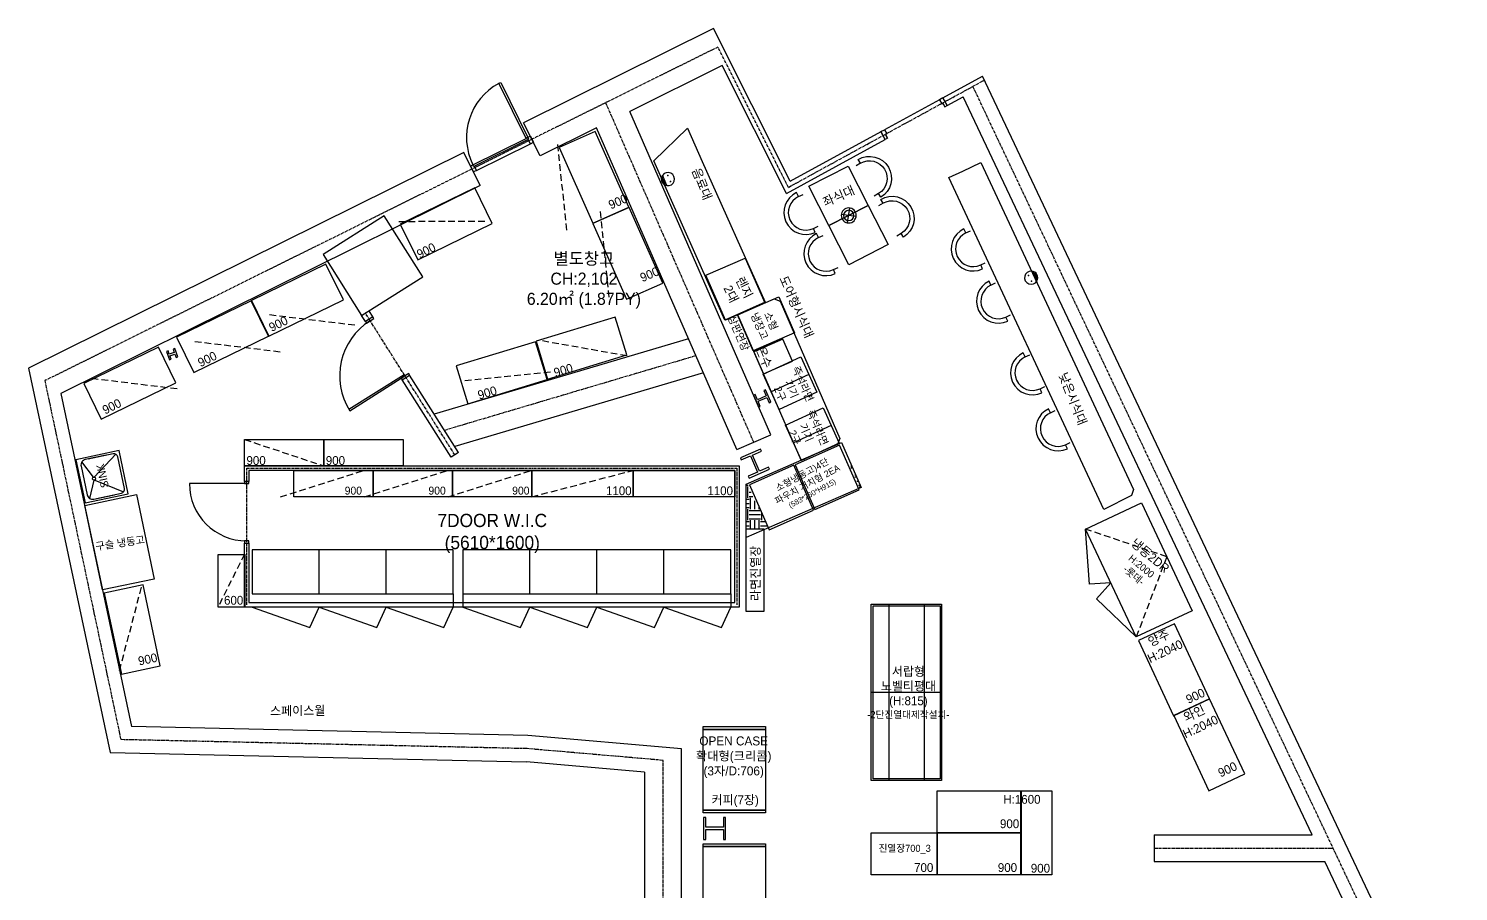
# Model space of a CAD drawing. Header units: millimetres. Extents: x -12197 to 16299, y 121 to 20016.
# Drawn here: x 82 to 16299, y 10231 to 20016 of the extents above; entities that cross this region are included whole.
import ezdxf

# ---------------------------------------------------------------- set-up
doc = ezdxf.new("R2010")
doc.units = ezdxf.units.MM
doc.set_wipeout_variables(frame=1)
doc.linetypes.add('CENTER', pattern=[50.8, 31.75, -6.35, 6.35, -6.35])
doc.linetypes.add('DASHED2', pattern=[0.375, 0.25, -0.125])
doc.layers.get('Defpoints').update_dxf_attribs({"color": 1})
for name, color, linetype in [('DOOR', 64, 'Continuous'), ('Interior - Lamp', 7, 'Continuous'), ('STL', 7, 'Continuous'), ('TEXT1', 3, 'Continuous'), ('TEXT2', 7, 'Continuous'), ('WALL 100 CENTERLINE', 202, 'CENTER'), ('WALL 300 CENTERLINE', 212, 'CENTER'), ('WALL 420 CENTERLINE', 222, 'CENTER'), ('WALL 50 CENTERLINE', 192, 'CENTER'), ('wall_100', 3, 'Continuous'), ('wall_300', 6, 'Continuous'), ('wall_420', 2, 'Continuous'), ('家', 40, 'Continuous'), ('경집기', 151, 'Continuous'), ('곤도라-경량렉', 130, 'Continuous'), ('노벨티', 150, 'Continuous'), ('문 960x2300', 7, 'Continuous'), ('바닥', 251, 'Continuous'), ('방화문 760x1800', 7, 'Continuous'), ('방화문 780x1800', 7, 'Continuous'), ('보 820x820', 170, 'Continuous'), ('빨강', 1, 'Continuous'), ('싱크', 130, 'Continuous'), ('일반문 700x1800', 170, 'Continuous'), ('좌식대', 30, 'Continuous'), ('중장비', 211, 'Continuous'), ('중장비도어', 221, 'Continuous'), ('카운터가구', 6, 'Continuous'), ('해치250', 250, 'Continuous')]:
    doc.layers.add(name, color=color, linetype=linetype)
doc.layers.get('바닥').off()
doc.styles.add('STYLE4', font='H2GTRE.TTF')

# ---------------------------------------------------------------- blocks, each defined once
blk = doc.blocks.new('*X4')
at = {"color": 0}
for p, q in [((3700, 8297), (3715, 8311)), ((3713, 8291), (3746, 8325)), ((3730, 8291), (3765, 8326)), ((3748, 8291), (3780, 8323)), ((3766, 8291), (3793, 8319)), ((3783, 8291), (3804, 8312)), ((3801, 8291), (3814, 8304)), ((3819, 8291), (3822, 8294))]:
    blk.add_line(p, q, dxfattribs=at)
blk = doc.blocks.new('220-2')
at = {"layer": '빨강'}
blk.add_line((-64, -35), (64, -35), dxfattribs=at)
at = {"layer": '빨강', "const_width": 9.75}
for points in [[(-42, -90, 1), (-32, -90, 1)], [(32, -90, 1), (42, -90, 1)]]:
    blk.add_lwpolyline(points, format="xyb", close=True, dxfattribs=at)
at = {"layer": '빨강'}
for start, end in [(32.0799, 147.9201), (147.9201, 32.0799)]:
    blk.add_arc((0, -75), 75, start, end, dxfattribs=at)
blk.add_blockref('*X4', (-3760, -8326), dxfattribs=at)
blk = doc.blocks.new('SINK-B')
at = {"layer": '싱크', "color": 210, "ltscale": 300}
for p, q in [((-20, 99), (-211, 190)), ((15, 98), (211, 190)), ((-20, 89), (-219, -202)), ((15, 90), (218, -205))]:
    blk.add_line(p, q, dxfattribs=at)
at = {"layer": '싱크', "ltscale": 400}
blk.add_lwpolyline([(250, 250), (-250, 250), (-250, -250), (250, -250)], close=True, dxfattribs=at)
at = {"layer": '싱크', "color": 210, "ltscale": 300}
for points in [[(229, -96), (229, 146, 0.414214), (167, 208), (-167, 208, 0.414214), (-229, 146), (-229, -96)], [(-229, 114), (-229, -177, 0.391942), (-182, -221), (182, -221, 0.391942), (229, -177), (229, 114)]]:
    blk.add_lwpolyline(points, format="xyb", dxfattribs=at)
blk.add_circle((-3, 94), 18.2, dxfattribs=at)
at = {"layer": '싱크', "color": 0, "linetype": 'Continuous', "insert": (145, -53), "char_height": 90, "width": 1800, "attachment_point": 9, "style": 'STYLE4'}
blk.add_mtext('{\\C7;SINK}', dxfattribs=at)
blk = doc.blocks.new('A$C647523A7')
at = {"layer": '家', "linetype": 'Continuous'}
for p, q in [((85, 3), (85, 167)), ((3, 85), (167, 85))]:
    blk.add_line(p, q, dxfattribs=at)
for radius in [85, 58.8]:
    blk.add_circle((85, 85), radius, dxfattribs=at)
blk = doc.blocks.new('DOOR_WIC 5610x1600x2000')
at = {"layer": '중장비', "linetype": 'ByBlock', "ltscale": 300}
for points in [[(2280, -500), (2280, -650)], [(2390, -500), (2390, -650)], [(5430, -500), (5430, -650)], [(0, -650), (656, -881), (760, -650)], [(760, -650), (1416, -881), (1520, -650)], [(1520, -650), (2176, -881), (2280, -650)], [(2390, -650), (3046, -881), (3150, -650)], [(3150, -650), (3806, -881), (3910, -650)], [(3910, -650), (4566, -881), (4670, -650)], [(4670, -650), (5326, -881), (5430, -650)]]:
    blk.add_lwpolyline(points, dxfattribs=at)
at = {"layer": '중장비도어', "linetype": 'Continuous', "ltscale": 300}
for p, q in [((760, -500), (760, 0)), ((1520, -500), (1520, 0)), ((3150, -500), (3150, 0)), ((3910, -500), (3910, 0)), ((4670, -500), (4670, 0))]:
    blk.add_line(p, q, dxfattribs=at)
for points in [[(2280, 0), (0, 0), (0, -500), (2280, -500)], [(5430, 0), (2390, 0), (2390, -500), (5430, -500)]]:
    blk.add_lwpolyline(points, close=True, dxfattribs=at)
blk = doc.blocks.new('DOO_WIC')
at = {"layer": 'Interior - Lamp'}
blk.add_blockref('DOOR_WIC 5610x1600x2000', (-2715, 441), dxfattribs=at)
blk = doc.blocks.new('서랍형노벨티평대 2000x800x815')
at = {"layer": '경집기', "lineweight": -3}
for points in [[(-976, 377), (984, 377), (984, -383), (-976, -383)], [(-996, 197), (1004, 197), (1004, -203), (-996, -203)]]:
    blk.add_lwpolyline(points, close=True, dxfattribs=at)
at = {"layer": '노벨티', "color": 150, "lineweight": -3, "ltscale": 300}
blk.add_line((3, -400), (3, 400), dxfattribs=at)
blk.add_lwpolyline([(-996, 401), (1004, 401), (1004, -399), (-996, -399)], close=True, dxfattribs=at)
blk = doc.blocks.new('진열장 900x350x1600')
at = {"layer": '곤도라-경량렉', "lineweight": -3, "ltscale": 400}
blk.add_lwpolyline([(475, 177), (475, -173), (-475, -173), (-475, 177)], close=True, dxfattribs=at)
blk = doc.blocks.new('진열장 900x450x1600')
at = {"layer": '곤도라-경량렉', "lineweight": -3, "ltscale": 400}
blk.add_lwpolyline([(475, 237.5), (475, -237.5), (-475, -237.5), (-475, 237.5)], close=True, dxfattribs=at)
blk = doc.blocks.new('낮은시식대')
at = {"layer": '카운터가구', "lineweight": -3}
blk.add_lwpolyline([(31, -2081), (-194, -2082), (-197, 2011), (-147, 2062), (203, 2074), (206, -2081), (31, -2081), (31, -2081)], dxfattribs=at)
blk = doc.blocks.new('의자')
at = {"layer": '좌식대'}
for p, q in [((64507, 42207), (64557, 42207)), ((64557, 42207), (64557, 42149)), ((64957, 42207), (64957, 42149)), ((64957, 42207), (65007, 42207))]:
    blk.add_line(p, q, dxfattribs=at)
for radius in [250, 200]:
    blk.add_arc((64757, 42207), radius, 359.9263, 179.9263, dxfattribs=at)
blk = doc.blocks.new('코지체어-A')
at = {"lineweight": -3, "rotation": 0.1126107580980998}
blk.add_blockref('의자', (-64676, -42336), dxfattribs=at)
blk = doc.blocks.new('좌식테이블 500x500x700')
at = {"layer": '좌식대'}
blk.add_lwpolyline([(-249, 250), (251, 250), (251, -250), (-249, -250), (-249, 250)], dxfattribs=at)
blk = doc.blocks.new('온수기 360x270x600')
at = {"layer": '경집기', "lineweight": -3}
blk.add_lwpolyline([(181, 134), (-179, 137), (-181, -133), (179, -136)], close=True, dxfattribs=at)
blk = doc.blocks.new('소형냉장고 510x445x600')
at = {"layer": '경집기', "lineweight": -3}
blk.add_lwpolyline([(257, 221), (253, -224), (-257, -220), (-253, 225), (257, 221)], dxfattribs=at)
blk = doc.blocks.new('즉석라면기기')
at = {"layer": '경집기', "lineweight": -3}
for points in [[(-233, 223), (237, 219), (233, -221), (-237, -217), (-233, 223)], [(235, -1), (-235, 3)]]:
    blk.add_lwpolyline(points, dxfattribs=at)
blk = doc.blocks.new('전자레인지 487x554x300')
at = {"layer": '경집기', "lineweight": -3}
blk.add_lwpolyline([(245, 275), (241, -279), (-246, -275), (-242, 279)], close=True, dxfattribs=at)
blk = doc.blocks.new('진열장 900x450x2040')
at = {"layer": '곤도라-경량렉', "lineweight": -3, "ltscale": 400}
blk.add_lwpolyline([(-470, 232), (-470, -218), (470, -218), (470, 232)], close=True, dxfattribs=at)
blk = doc.blocks.new('냉장7장 706x915x2000')
at = {"layer": '중장비', "linetype": 'ByBlock', "lineweight": -3, "ltscale": 300}
blk.add_lwpolyline([(-353, 457.5), (353, 457.5), (353, -457.5), (-353, -457.5)], close=True, dxfattribs=at)
blk = doc.blocks.new('진열장 900x300x1600')
at = {"layer": '곤도라-경량렉', "lineweight": -3, "ltscale": 400}
blk.add_lwpolyline([(-450, 150), (450, 150), (450, -150), (-450, -150), (-450, 150)], dxfattribs=at)
blk = doc.blocks.new('진열장 1100x300x1600')
at = {"layer": '곤도라-경량렉', "lineweight": -3, "ltscale": 400}
blk.add_lwpolyline([(575, 150), (575, -150), (-575, -150), (-575, 150), (575, 150)], dxfattribs=at)
blk = doc.blocks.new('구슬냉동고 600x978x1000')
at = {"layer": '경집기', "color": 161, "lineweight": -3}
blk.add_lwpolyline([(300, 489), (299, -489), (-301, -489), (-300, 489)], close=True, dxfattribs=at)
blk = doc.blocks.new('도어형시식대 500x1800x1100')
at = {"layer": '카운터가구', "lineweight": -3}
blk.add_lwpolyline([(-243, -887), (-229, 913), (221, 910), (271, 859), (258, -841), (207, -890)], close=True, dxfattribs=at)
blk = doc.blocks.new('*U72')
at = {"layer": '방화문 760x1800'}
for p, q in [((-669, -289), (-64, 10)), ((-41, -3), (-652, -306)), ((-628, -354), (-17, -51))]:
    blk.add_line(p, q, dxfattribs=at)
at = {"layer": '방화문 760x1800', "color": 3}
for p, q in [((-34, 0), (-44, 20)), ((-41, -3), (-34, 0)), ((-17, 34), (17, -34)), ((-17, -51), (-41, -3)), ((-17, -51), (17, -34)), ((-696, -303), (-662, -370)), ((-658, -310), (-669, -289)), ((-652, -306), (-658, -310)), ((-628, -354), (-652, -306)), ((-628, -354), (-662, -370))]:
    blk.add_line(p, q, dxfattribs=at)
at = {"layer": '방화문 760x1800', "color": 4}
blk.add_lwpolyline([(-374, 635), (-353, 645), (-44, 20), (-64, 10)], close=True, dxfattribs=at)
at = {"layer": '방화문 760x1800', "color": 3, "ltscale": 1000}
for points in [[(-17, 34), (-44, 20)], [(-669, -289), (-696, -303)]]:
    blk.add_lwpolyline(points, dxfattribs=at)
at = {"layer": '방화문 760x1800', "color": 1, "ltscale": 1000}
blk.add_arc((-43, 20), 698, 118.2771, 206.3435, dxfattribs=at)
blk = doc.blocks.new('*U70')
at = {"layer": '일반문 700x1800', "linetype": 'ByBlock', "ltscale": 300}
for p, q in [((25, 0), (-25, 0)), ((25, -25), (25, 0)), ((0, -25), (-650, -25)), ((-25, 0), (-25, -25)), ((-25, -25), (25, -25)), ((25, -675), (-25, -675)), ((-25, -675), (-25, -700)), ((-25, -700), (25, -700)), ((25, -700), (25, -675))]:
    blk.add_line(p, q, dxfattribs=at)
blk.add_arc((0, -25), 650, 180, 270, dxfattribs=at)
blk = doc.blocks.new('*U71')
at = {"layer": '방화문 780x1800', "ltscale": 400}
blk.add_line((20, 740), (20, 0), dxfattribs=at)
blk.add_lwpolyline([(40, 740), (40, 0), (20, 0)], dxfattribs=at)
for points in [[(20, 50), (0, 50), (0, -50), (20, -50)], [(780, 50), (760, 50), (760, -50), (780, -50)]]:
    blk.add_lwpolyline(points, close=True, dxfattribs=at)
at = {"layer": '방화문 780x1800', "color": 1}
blk.add_arc((20, 0), 740, 0, 90, dxfattribs=at)
blk = doc.blocks.new('진열장 750x475x1600')
at = {"layer": '곤도라-경량렉', "lineweight": -3, "ltscale": 400}
blk.add_lwpolyline([(375, 237.5), (375, -237.5), (-375, -237.5), (-375, 237.5)], close=True, dxfattribs=at)
blk = doc.blocks.new('진열장 600x300x1600')
at = {"layer": '곤도라-경량렉', "lineweight": -3, "ltscale": 400}
blk.add_lwpolyline([(297, 148), (297, -152), (-303, -152), (-303, 148), (297, 148)], dxfattribs=at)
blk = doc.blocks.new('문 960x2300')
at = {"layer": '문 960x2300', "color": 0}
blk.add_line((-63, 22), (-686, -319), dxfattribs=at)
at = {"layer": '문 960x2300', "color": 7, "linetype": 'ByBlock', "ltscale": 400}
for points in [[(-24, 44), (-63, 22), (-37, -26), (-24, -19), (-2, -58), (24, -44), (-24, 44)], [(-726, -340), (-686, -319), (-660, -367), (-673, -374), (-651, -413), (-678, -428), (-726, -340)]]:
    blk.add_lwpolyline(points, dxfattribs=at)
blk = doc.blocks.new('음료대 500x2164x1000')
at = {"layer": '카운터가구', "lineweight": -3}
blk.add_lwpolyline([(-249, -1003), (-251, 976), (249, 1162), (249, 748), (251, -1002)], close=True, dxfattribs=at)
blk = doc.blocks.new('*U147')
blk.add_lwpolyline([(-469, -100), (-469, 100), (471, 100), (471, -100), (-469, -100)])
blk = doc.blocks.new('소형냉동고4단파우치거치형 550x555x915')
at = {"layer": '경집기', "lineweight": -3}
blk.add_lwpolyline([(-277, 276), (-278, -274), (277, -276), (278, 274)], close=True, dxfattribs=at)
blk = doc.blocks.new('롯데2D냉동고-1340700')
at = {"layer": '중장비', "linetype": 'ByBlock', "ltscale": 300}
blk.add_lwpolyline([(76618, 41054), (77968, 41054), (77968, 40354), (76618, 40354)], close=True, dxfattribs=at)
at = {"layer": '중장비도어', "linetype": 'ByBlock', "ltscale": 300}
for points in [[(77292, 40354), (77200, 40129), (76618, 40354)], [(77292, 40354), (77384, 40129), (77968, 40354)]]:
    blk.add_lwpolyline(points, dxfattribs=at)
at = {"layer": '해치250', "linetype": 'DASHED2', "ltscale": 300}
for q in [(76618, 40354), (77968, 40354)]:
    blk.add_line((77292, 41054), q, dxfattribs=at)
blk = doc.blocks.new('냉동2도어 705x1350x400')
at = {"rotation": 270.1565555092837}
blk.add_blockref('롯데2D냉동고-1340700', (-40916, 77181), dxfattribs=at)

msp = doc.modelspace()

# ---------------------------------------------------------------- hatches: boundary and pattern name
at = {"layer": '해치250', "lineweight": -3}
h = msp.add_hatch(dxfattribs=at)
h.set_pattern_fill('EARTH', color=256, scale=20)
h.set_pattern_definition([(0, (152908.73, -1418.91), (127, 127), [127, -127]), (0, (152908.73, -1371.29), (127, 127), [127, -127]), (0, (152908.73, -1323.66), (127, 127), [127, -127]), (90, (152924.6, -1307.79), (-127, 127), [127, -127]), (90, (152972.23, -1307.79), (-127, 127), [127, -127]), (90, (153019.85, -1307.79), (-127, 127), [127, -127])])
h.paths.add_polyline_path([(8353.9, 14623.4), (8338.8, 14616.8), (8234.9, 14855.1), (8220.6, 14848.9), (8220.6, 14345.9), (8420.6, 14345.9), (8420.6, 14330.6), (8471.8, 14352.9)])
h.paths.add_polyline_path([(9407.7, 15082.7), (9392.6, 15076.1), (9510.4, 14805.7), (9525.5, 14812.3)])

# ---------------------------------------------------------------- linework, layer by layer
at = {"layer": 'DOOR', "color": 7, "linetype": 'ByBlock', "ltscale": 400}
for points in [[(10459.5, 19155.8), (10474, 19129.5)], [(9824.8, 18774.3), (9810.4, 18800.6)]]:
    msp.add_lwpolyline(points, dxfattribs=at)
at = {"layer": 'STL', "color": 2}
for points in [[(1754, 16286.2), (1772.8, 16292.9), (1739.1, 16387.1), (1720.3, 16380.3), (1733.8, 16342.7), (1677.3, 16322.4), (1663.8, 16360.1), (1645, 16353.4), (1678.7, 16259.2), (1697.5, 16266), (1684, 16303.6), (1740.5, 16323.8)], [(8321.5, 15867), (8303.2, 15859), (8363.1, 15721.5), (8381.4, 15729.5), (8355.5, 15789.1), (8456.3, 15833.1), (8482.3, 15773.5), (8500.6, 15781.5), (8440.7, 15919), (8422.3, 15911), (8448.3, 15851.4), (8347.5, 15807.4)], [(8394.3, 15224.6), (8384.3, 15247.5), (8155.1, 15147.6), (8165.1, 15124.7), (8268.2, 15169.6), (8348.2, 14986.3), (8245, 14941.3), (8255, 14918.4), (8484.2, 15018.3), (8474.2, 15041.2), (8371.1, 14996.3), (8291.2, 15179.6)], [(7762.4, 11070.3), (7737.4, 11070.3), (7737.4, 10820.3), (7762.4, 10820.3), (7762.4, 10932.8), (7962.4, 10932.8), (7962.4, 10820.3), (7987.4, 10820.3), (7987.4, 11070.3), (7962.4, 11070.3), (7962.4, 10957.8), (7762.4, 10957.8)]]:
    msp.add_lwpolyline(points, close=True, dxfattribs=at)
at = {"layer": 'WALL 100 CENTERLINE'}
for p, q in [((8699.6, 18215.6), (7899.6, 19806.1)), ((10476, 19187.6), (10924.3, 19432.9)), ((8699.6, 18215.6), (10476, 19187.6)), ((3955.5, 16703), (3901.1, 16789.1)), ((4915.5, 15182.6), (3955.5, 16703))]:
    msp.add_line(p, q, dxfattribs=at)
at = {"layer": 'WALL 300 CENTERLINE'}
for p, q in [((16149.5, 8032.4), (10792.4, 19360.8)), ((265.3, 16022.3), (1127.5, 11952.4)), ((5735.4, 11849.9), (1127.5, 11952.4)), ((7277.5, 11717.1), (5735.4, 11849.9)), ((12849.5, 10720.9), (14878.1, 10720.9))]:
    msp.add_line(p, q, dxfattribs=at)
at = {"layer": 'WALL 420 CENTERLINE'}
for p, q in [((7899.6, 19806.1), (5789.9, 18760.5)), ((8306.5, 15325.9), (6628.2, 19176)), ((5789.9, 18760.5), (265.3, 16022.3)), ((7650.7, 16304.8), (4799.7, 15459.6)), ((7277.5, 2103.9), (7277.5, 11717.1))]:
    msp.add_line(p, q, dxfattribs=at)
at = {"layer": 'WALL 50 CENTERLINE'}
for p, q in [((2555.6, 13480.9), (2555.6, 15030.9)), ((2555.6, 15030.9), (8115.9, 15030.9)), ((8115.9, 15030.9), (8115.6, 13480.9))]:
    msp.add_line(p, q, dxfattribs=at)
at = {"layer": 'wall_100'}
for p, q in [((8721, 18284.3), (7850, 20015.9)), ((8678.2, 18146.8), (7949.1, 19596.3)), ((10452.3, 19231.6), (10902.8, 19478.2)), ((10452.3, 19231.6), (10499.7, 19143.6)), ((10499.7, 19143.6), (10682, 19243.3)), ((8721, 18284.3), (9750.5, 18847.6)), ((8678.2, 18146.8), (9798.5, 18759.9)), ((3902.5, 16693.2), (3858.9, 16762.4)), ((3987, 16746.6), (3943.3, 16815.8)), ((3914.1, 16674.9), (3913.2, 16676.3)), ((4957.8, 15209.2), (4403.4, 16087)), ((4873.2, 15155.9), (4319, 16033.7)), ((4957.8, 15209.2), (4873.2, 15155.9))]:
    msp.add_line(p, q, dxfattribs=at)
at = {"layer": 'wall_300', "ltscale": 2}
for p, q in [((16299.5, 8066.1), (10902.8, 19478.2)), ((14641.3, 10870.9), (10682, 19243.3)), ((449, 15878.9), (1249.6, 12099.7)), ((5743.5, 11999.7), (1249.6, 12099.7)), ((7487.5, 11849.5), (5743.5, 11999.7)), ((7067.5, 11584.6), (5727.3, 11700)), ((12849.5, 10870.9), (12849.5, 10570.9)), ((12849.5, 10870.9), (14641.3, 10870.9)), ((12849.5, 10570.9), (14783.1, 10570.9)), ((15983.8, 8031.9), (14783.1, 10570.9))]:
    msp.add_line(p, q, dxfattribs=at)
at = {"layer": 'wall_300'}
for p, q in [((81.6, 16165.6), (1005.4, 11805.1)), ((1005.4, 11805.1), (5727.3, 11700))]:
    msp.add_line(p, q, dxfattribs=at)
at = {"layer": 'wall_420'}
for p, q in [((7850, 20015.9), (5696.6, 18948.6)), ((7949.1, 19596.3), (6900.6, 19076.6)), ((8499, 15409.9), (6900.6, 19076.6)), ((5883.2, 18572.3), (5696.6, 18948.6)), ((6523.8, 18889.9), (5883.2, 18572.3)), ((8114, 15242), (6523.8, 18889.9)), ((9798.5, 18759.9), (9750.5, 18847.6)), ((5017.8, 18612.2), (81.6, 16165.6)), ((5204.3, 18235.9), (5017.8, 18612.2)), ((5204.3, 18235.9), (449, 15878.9)), ((7566.1, 16498.7), (4683.2, 15644.1)), ((7735.2, 16110.8), (4916.2, 15275.1)), ((8114, 15242), (8499, 15409.9)), ((7487.5, 2103.9), (7487.5, 11849.5)), ((7067.5, 11584.6), (7067.5, 2103.9))]:
    msp.add_line(p, q, dxfattribs=at)
at = {"layer": '보 820x820'}
msp.add_lwpolyline([(3858.9, 16762.4), (4552.2, 17200.2), (4114.4, 17893.6), (3421.1, 17455.8)], close=True, dxfattribs=at)
at = {"layer": '중장비', "linetype": 'ByBlock', "ltscale": 300}
for p, q in [((2530.6, 14880.9), (2530.6, 15055.9)), ((2530.6, 15055.9), (8140.6, 15055.9)), ((8090.6, 15005.9), (2580.6, 15005.9)), ((2580.6, 15005.9), (2580.6, 14880.9)), ((8090.6, 13505.9), (8090.6, 15005.9)), ((8140.6, 15055.9), (8140.6, 13455.9)), ((2530.6, 13455.9), (2530.6, 14180.9)), ((2580.6, 14180.9), (2580.6, 13505.9)), ((2580.6, 13505.9), (8090.6, 13505.9)), ((8140.6, 13455.9), (2530.6, 13455.9))]:
    msp.add_line(p, q, dxfattribs=at)
at = {"layer": '중장비', "linetype": 'ByBlock', "lineweight": -3, "ltscale": 300}
for points in [[(7732.5, 12067.3), (7732.5, 12099.3), (8438.5, 12099.3), (8438.5, 12067.3)], [(7732.5, 11120.3), (7732.5, 11152.3), (8438.5, 11152.3), (8438.5, 11120.3)], [(7732.5, 10738.3), (7732.5, 10770.3), (8438.5, 10770.3), (8438.5, 10738.3)]]:
    msp.add_lwpolyline(points, close=True, dxfattribs=at)
at = {"layer": '해치250', "linetype": 'DASHED2', "lineweight": -3, "ltscale": 300}
for p, q in [((6185.1, 17731.2), (6083, 18732.2)), ((6665.7, 16970.2), (6563.5, 17971.2)), ((4280, 17829.1), (5286.2, 17834)), ((2814, 16771.9), (3813, 16651.6)), ((1966.7, 16468.5), (2965.7, 16348.2)), ((5909.9, 16477.1), (6900.7, 16301.5)), ((5029.8, 16024.5), (6030.8, 16126.3)), ((797.6, 16050), (1796.7, 15929.7)), ((2530.6, 15355.9), (3430.6, 15055.9)), ((2530.6, 14055.9), (2230.6, 13455.9)), ((1114.5, 12735.9), (1368.4, 13709.6))]:
    msp.add_line(p, q, dxfattribs=at)
at = {"layer": '해치250', "linetype": 'DASHED2', "ltscale": 300}
for p, q in [((2940.6, 14705.9), (3890.6, 15005.9)), ((3890.6, 14705.9), (4840.6, 15005.9)), ((4840.6, 14705.9), (5790.6, 15005.9)), ((5790.6, 14705.9), (6940.6, 15005.9))]:
    msp.add_line(p, q, dxfattribs=at)
at = {"layer": '해치250', "lineweight": -3}
msp.add_lwpolyline([(9303.8, 15321), (9525.5, 14812.3), (8220.6, 14243.4), (8220.6, 14848.9), (9303.8, 15321)], dxfattribs=at)

# ---------------------------------------------------------------- block references
for name, p in [('문 960x2300', (10476, 19187.6)), ('진열장 750x475x1600', (10013.5, 10657.8))]:
    msp.add_blockref(name, p)
for name, p, rotation in [('음료대 500x2164x1000', (7798.9, 17725.3), 24), ('도어형시식대 500x1800x1100', (8706.4, 16028.8), 23.99999999999999), ('진열장 600x300x1600', (2380.6, 13755.9), 90)]:
    msp.add_blockref(name, p, dxfattribs=dict(rotation=rotation))
at = {"lineweight": -3, "ltscale": 0.2}
for p, rotation in [((7264.3, 18279.3), 113.5534886340162), ((11519.5, 17226.1), 298.1857026012563)]:
    msp.add_blockref('220-2', p, dxfattribs=dict(at, rotation=rotation))
at = {"xscale": -1, "rotation": 351.2350962653997}
msp.add_blockref('A$C647523A7', (9455.5, 17799.6, 120), dxfattribs=at)
at = {"layer": 'Interior - Lamp'}
for name, p, rotation in [('진열장 900x450x2040', (6488.4, 18327), 294), ('낮은시식대', (11586.8, 16527.6), 205), ('진열장 900x450x2040', (4821.8, 17795.2), 26), ('진열장 900x450x2040', (6871.6, 17464.5), 294), ('전자레인지 487x554x300', (8099.1, 17061.7), 23.99999999999999), ('진열장 900x450x2040', (3133.9, 16928.6), 26), ('진열장 900x450x2040', (2284.3, 16515.8), 26), ('소형냉장고 510x445x600', (8446.7, 16668.3), 23.99999999999999), ('진열장 900x450x2040', (6350.2, 16399), 197), ('진열장 900x450x2040', (1233, 15989.9), 26), ('진열장 900x450x2040', (5444.6, 16119.4), 197), ('온수기 360x270x600', (8526.8, 16296.9), 23.99999999999999), ('즉석라면기기', (8719.1, 15993.4), 25), ('즉석라면기기', (8970.9, 15415.9), 25), ('소형냉동고4단파우치거치형 550x555x915', (9138.4, 14927.6), 114), ('소형냉동고4단파우치거치형 550x555x915', (8622.1, 14698.4), 114), ('구슬냉동고 600x978x1000', (1113.5, 14189.9), 12.00000000000002), ('진열장 900x450x2040', (1264.8, 13203.3), 102), ('서랍형노벨티평대 2000x800x815', (10038.5, 12485.3), 90), ('진열장 900x450x2040', (13066.9, 12741.8), 295), ('진열장 900x450x2040', (13466.4, 11890.9), 295), ('냉장7장 706x915x2000', (8085.5, 11609.8), 180), ('진열장 900x450x1600', (10863.5, 11132.8), 180), ('진열장 900x350x1600', (11513.5, 10895.3), 90), ('냉장7장 706x915x2000', (8085.5, 10280.8), 180)]:
    msp.add_blockref(name, p, dxfattribs=dict(at, rotation=rotation))
for name, p in [('진열장 900x300x1600', (2980.6, 15205.9)), ('진열장 900x300x1600', (3880.6, 15205.9)), ('진열장 900x300x1600', (3540.6, 14855.9)), ('진열장 900x300x1600', (4440.6, 14855.9)), ('진열장 900x300x1600', (5340.6, 14855.9)), ('진열장 1100x300x1600', (6365.6, 14855.9)), ('진열장 1100x300x1600', (7515.6, 14855.9)), ('DOO_WIC', (5330.6, 13665.1)), ('진열장 900x450x1600', (10863.5, 10657.8))]:
    msp.add_blockref(name, p, dxfattribs=at)
at = {"layer": 'Interior - Lamp', "color": 7, "rotation": 25}
msp.add_blockref('냉동2도어 705x1350x400', (12675.9, 13877.6), dxfattribs=at)
at = {"layer": 'Interior - Lamp', "color": 1, "rotation": 90}
msp.add_blockref('*U147', (8321.3, 13872.7), dxfattribs=at)
at = {"layer": '바닥'}
msp.add_blockref('*U72', (5789.9, 18760.4), dxfattribs=at)
at = {"layer": '방화문 780x1800', "rotation": 122.2684942692127}
msp.add_blockref('*U71', (4361.2, 16060.4), dxfattribs=at)
at = {"layer": '싱크', "lineweight": -3, "rotation": 101.9613083003883}
msp.add_blockref('SINK-B', (915.2, 14933.9), dxfattribs=at)
at = {"layer": '일반문 700x1800'}
msp.add_blockref('*U70', (2555.6, 14880.7), dxfattribs=at)

# ---------------------------------------------------------------- texts
at = {"layer": 'TEXT1', "insert": (5733.1, 17159.3), "char_height": 137.143, "attachment_point": 4, "style": 'STYLE4'}
msp.add_mtext('\\pxqc;별도창고\\PCH:2,102\\P6.20㎡ (1.87PY)', dxfattribs=at)
at = {"layer": 'TEXT2', "lineweight": -3, "char_height": 100, "style": 'STYLE4'}
for s, insert, attachment_point, rotation in [('\\pxqc;음료대', (7731.4, 18057), 9, 291.68955), ('900', (6766.7, 18053.5), 5, 23.55349), ('900', (4591.2, 17497.9), 5, 26.36485), ('900', (7124.7, 17227.7), 5, 23.55349), ('\\pxqc;도어형시식대', (8885.8, 16490.7), 9, 293.72528), ('900', (2914.5, 16666.8), 5, 26.36485), ('900', (2108.1, 16267.1), 5, 26.36485), ('900', (6146.4, 16141.5), 5, 16.51275), ('\\pxqc;낮은시식대', (11985, 15503.9), 9, 291.68955), ('900', (5283.6, 15885.7), 5, 16.51275), ('900', (1025.4, 15730.5), 5, 26.36485), ('양주\\PH:2040', (12936.9, 13028.6), 5, 25.15656), ('900', (1432.5, 12862.8), 5, 11.95166), ('900', (13316.2, 12446.8), 5, 25.15656), ('와인\\PH:2040', (13338.6, 12173.3), 5, 25.15656), ('900', (13680.8, 11613.3), 5, 25.15656)]:
    msp.add_mtext(s, dxfattribs=dict(at, insert=insert, attachment_point=attachment_point, rotation=rotation))
at = {"layer": 'TEXT2', "color": 0, "lineweight": -3, "style": 'STYLE4'}
for s, insert, char_height, attachment_point, rotation in [('\\pxqc;렌지\\P2대', (8119.1, 17040.1), 100, 5, 296.03947), ('{\\C7;상판연장}', (8130.4, 16560.8), 85, 5, 293.55349), ('{\\C7;소형\\P냉장고}', (8433.1, 16669.5), 85, 5, 293.55349), ('온수', (8321.9, 16383.5), 100, 7, 291.84105), ('{\\C7;즉석라면\\P기기\\P2구}', (8731.1, 15928.9), 85, 5, 293.55349), ('{\\C7;즉석라면\\P기기\\P2구}', (8897.8, 15432.6), 85, 5, 293.55349), ('라면진열장', (8388.3, 13525.4), 100, 7, 90.04161)]:
    msp.add_mtext(s, dxfattribs=dict(at, insert=insert, char_height=char_height, attachment_point=attachment_point, rotation=rotation))
at = {"layer": 'TEXT2', "lineweight": -3, "attachment_point": 5, "style": 'STYLE4'}
for s, insert, char_height in [('900', (2662, 15116.9), 100), ('900', (3562, 15116.9), 100), ('600', (2407.7, 13531.8), 100), ('{\\C7;서랍형\\P노벨티평대\\P(H:815)\\P\\H0.8x;-2단진열대제작설치-}', (10060.8, 12481.1), 100), ('OPEN CASE\\P확대형(크리콤)\\P(3자/D:706)', (8079.2, 11752), 102), ('커피(7장)', (8096, 11253.5), 100), ('H:1600', (11348.6, 11274.2), 100), ('900', (11208.6, 10997.3), 100), ('진열장700_3', (10018.9, 10707.9), 80), ('700', (10234.6, 10500.4), 100), ('900', (11184.6, 10500.4), 100), ('900', (11558.6, 10492.6), 100)]:
    msp.add_mtext(s, dxfattribs=dict(at, insert=insert, char_height=char_height))
at = {"layer": 'TEXT2', "color": 0, "lineweight": -3, "insert": (8914.8, 14846.2), "char_height": 60, "width": 943.403, "attachment_point": 5, "rotation": 28.44381, "style": 'STYLE4'}
msp.add_mtext('{\\H1.25x;\\C7;소형냉동고)4단\\P파우치 거치형 2EA\\H0.8x;\\P(583*260*H915)}', dxfattribs=at)
at = {"layer": 'TEXT2', "attachment_point": 5, "style": 'STYLE4'}
for s, insert, char_height in [('900', (3765.1, 14775.3), 90), ('900', (4715.1, 14775.3), 90), ('900', (5665.1, 14775.3), 90), ('1100', (6776, 14773.9), 100), ('1100', (7926, 14773.9), 100)]:
    msp.add_mtext(s, dxfattribs=dict(at, insert=insert, char_height=char_height))
at = {"layer": 'TEXT2', "linetype": 'ByBlock', "ltscale": 300, "insert": (5340.9, 14290.2), "char_height": 157.594, "attachment_point": 5, "style": 'STYLE4'}
msp.add_mtext('{\\H0.95182x;\\C0;7DOOR W.I.C\\P(5610*1600)}', dxfattribs=at)
at = {"layer": 'TEXT2', "color": 0, "insert": (1120.5, 14178), "char_height": 85, "attachment_point": 5, "rotation": 8.29629, "style": 'STYLE4'}
msp.add_mtext('구슬 냉동고', dxfattribs=at)
at = {"layer": 'TEXT2', "lineweight": -3, "insert": (12711.7, 13927.9), "char_height": 120, "width": 881.435, "attachment_point": 5, "rotation": 320.15656, "style": 'STYLE4'}
msp.add_mtext('{\\H0.83333x;냉동2DR\\P\\H0.8x;H:2000\\P-롯데-}', dxfattribs=at)
at = {"layer": 'TEXT2', "insert": (3134.2, 12273.4), "char_height": 100, "attachment_point": 5, "rotation": 0.48055, "style": 'STYLE4'}
msp.add_mtext('스페이스월', dxfattribs=at)

# ---------------------------------------------------------------- next in the draw order: block references
at = {"layer": 'Interior - Lamp', "xscale": -1, "rotation": 301}
msp.add_blockref('코지체어-A', (9876.2, 17866.9), dxfattribs=at)
at = {"layer": 'Interior - Lamp', "rotation": 115}
for p in [(9122.7, 17465.6), (10793.5, 17518), (11466.8, 16113.1)]:
    msp.add_blockref('코지체어-A', p, dxfattribs=at)

# ---------------------------------------------------------------- next in the draw order: block references
at = {"layer": 'Interior - Lamp', "xscale": -1, "rotation": 301}
msp.add_blockref('코지체어-A', (9620.1, 18319.8), dxfattribs=at)
at = {"layer": 'Interior - Lamp', "rotation": 115}
for p in [(8896.3, 17931.6), (11079.9, 16926.2), (11755.5, 15479.1)]:
    msp.add_blockref('코지체어-A', p, dxfattribs=at)

# ---------------------------------------------------------------- next in the draw order: linework, layer by layer
at = {"layer": '좌식대'}
msp.add_lwpolyline([(8931.4, 18229.9), (9377.2, 18456.3), (9603.6, 18010.5), (9157.8, 17784.1), (8931.4, 18229.9)], dxfattribs=at)

# ---------------------------------------------------------------- next in the draw order: block references
at = {"layer": 'Interior - Lamp', "rotation": 27}
for p in [(9267.5, 18120.2), (9493.9, 17674.4)]:
    msp.add_blockref('좌식테이블 500x500x700', p, dxfattribs=at)

# ---------------------------------------------------------------- next in the draw order: texts
at = {"layer": 'TEXT2', "color": 0, "lineweight": -3, "insert": (9466.5, 18136.4), "char_height": 100, "attachment_point": 9, "rotation": 23.80483, "style": 'STYLE4'}
msp.add_mtext('좌식대', dxfattribs=at)

doc.saveas('drawing.dxf')
